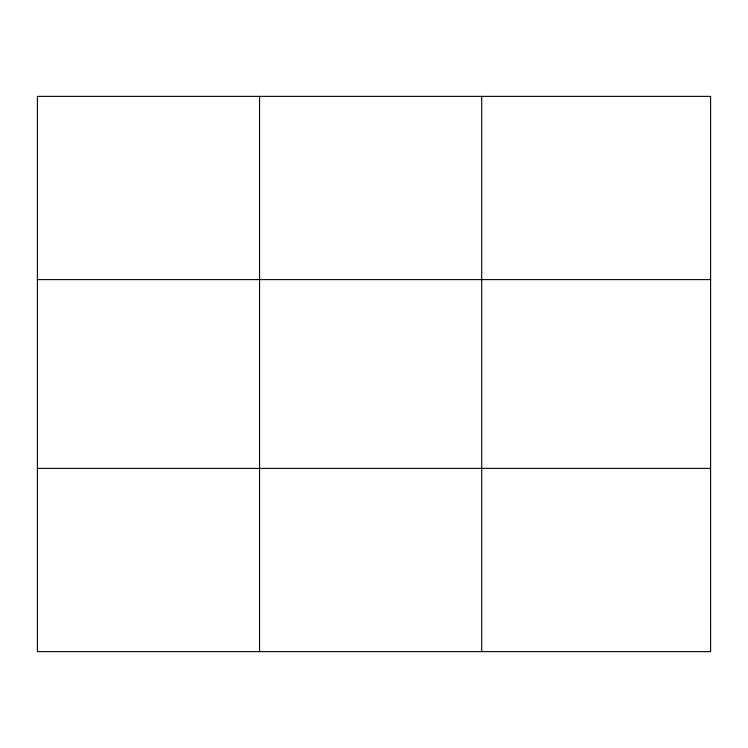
<?xml version="1.0" encoding="UTF-8"?>
<svg xmlns="http://www.w3.org/2000/svg" width="748" height="748" viewBox="0 0 748 748"><rect width="100%" height="100%" fill="white"/><g stroke="black" fill="none" stroke-linecap="round" stroke-linejoin="round"><path stroke-width="1.12" d="M259.556 651.63L259.556 96.37M481.712 651.63L481.712 96.37M37.4 279.602L710.6 279.602M37.4 468.398L710.6 468.398M710.6 625.45L710.6 651.63L37.4 651.63L37.4 96.37L710.6 96.37L710.6 625.45"/></g></svg>
